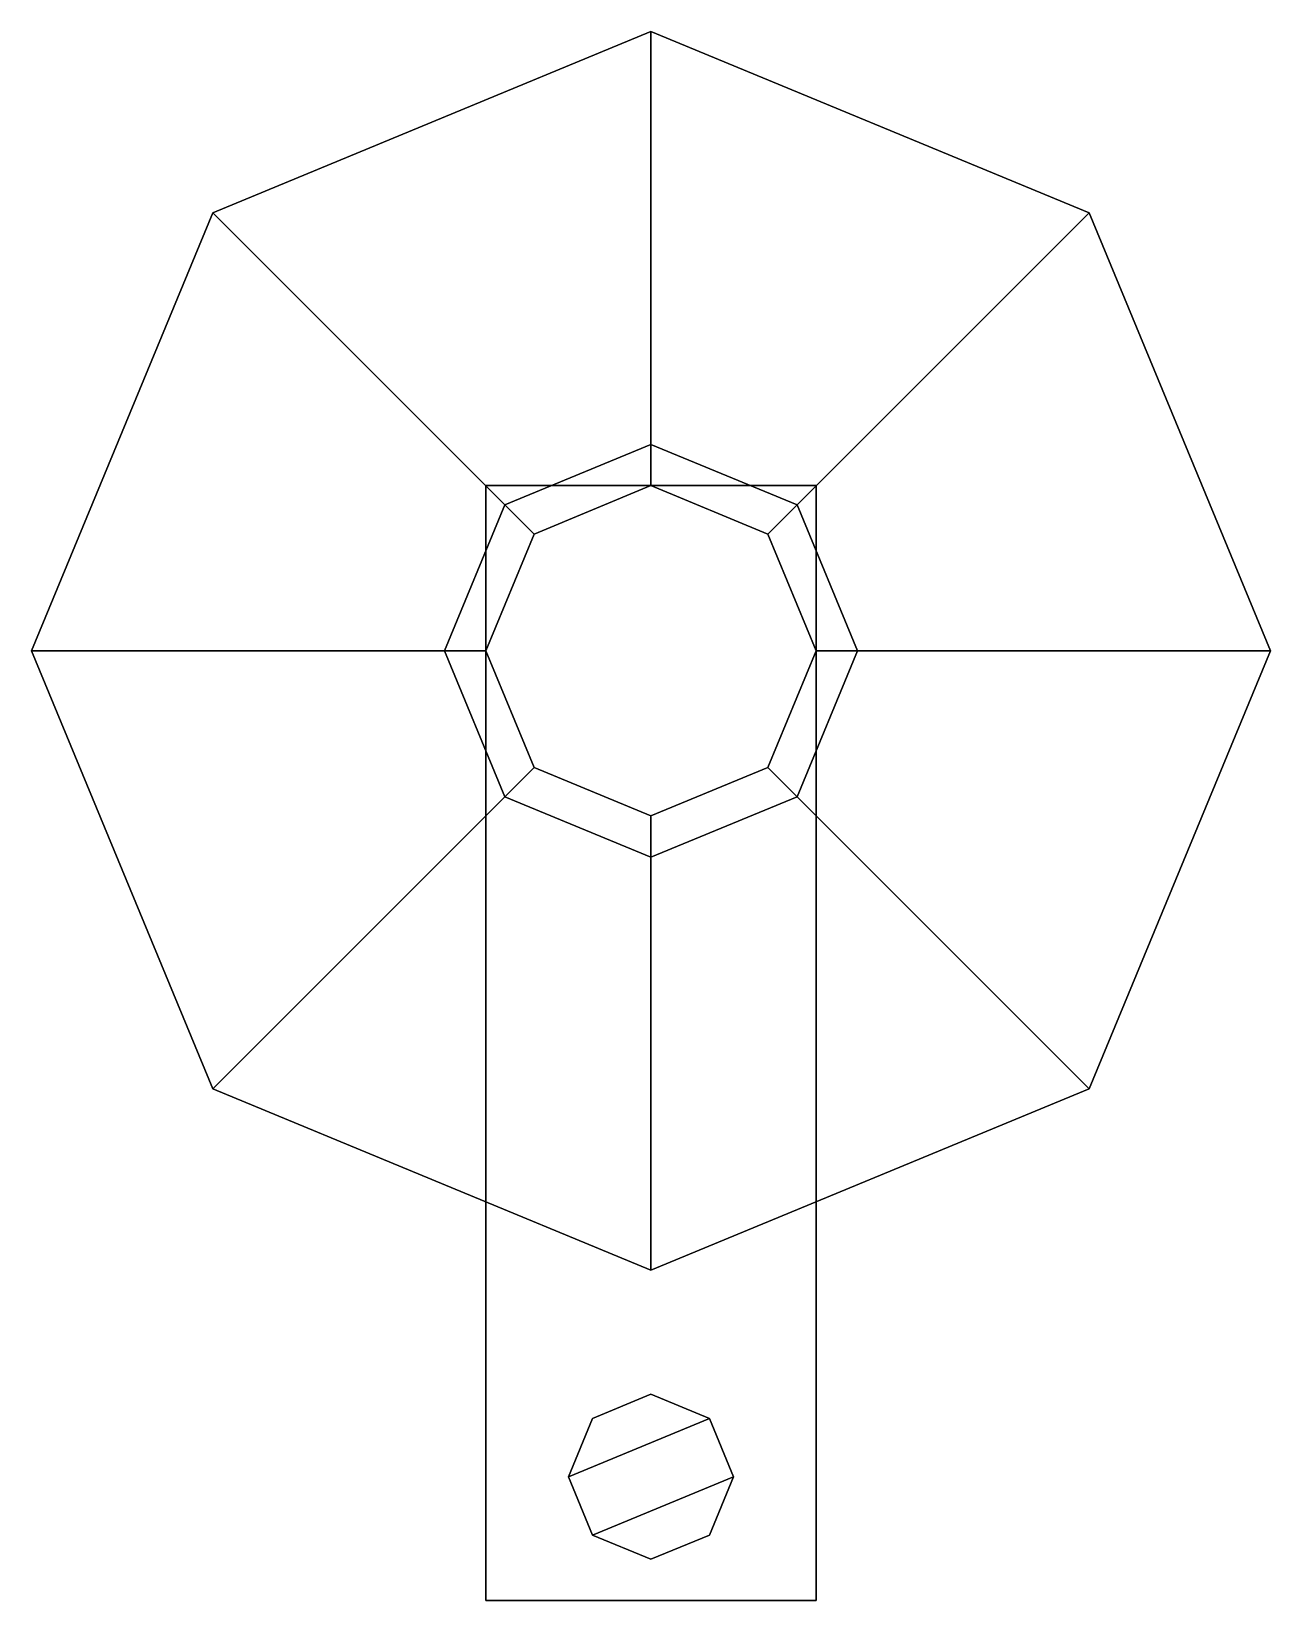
# Model space of a CAD drawing. Extents: x -1.51 to 1.51, y -0.88 to 2.26.
# Drawn here: x -1.51 to -1.21, y 1.88 to 2.26 of the extents above.
import ezdxf

# ---------------------------------------------------------------- set-up
doc = ezdxf.new("R2010")
doc.units = 0
doc.layers.add('OUTRIGGERS', color=5, linetype='CONTINUOUS')

msp = doc.modelspace()

# ---------------------------------------------------------------- linework, layer by layer
at = {"layer": 'OUTRIGGERS'}
for points in [[(-1.36, 2.26, -0.59), (-1.46607, 2.21607, -0.59), (-1.39536, 2.14536, -0.59), (-1.36, 2.16, -0.59)], [(-1.36, 2.26, -0.61), (-1.46607, 2.21607, -0.61), (-1.46607, 2.21607, -0.59), (-1.36, 2.26, -0.59)], [(-1.25393, 2.21607, -0.59), (-1.36, 2.26, -0.59), (-1.36, 2.16, -0.59), (-1.32464, 2.14536, -0.59)], [(-1.25393, 2.21607, -0.61), (-1.36, 2.26, -0.61), (-1.36, 2.26, -0.59), (-1.25393, 2.21607, -0.59)], [(-1.46607, 2.21607, -0.59), (-1.51, 2.11, -0.59), (-1.41, 2.11, -0.59), (-1.39536, 2.14536, -0.59)], [(-1.46607, 2.21607, -0.61), (-1.51, 2.11, -0.61), (-1.51, 2.11, -0.59), (-1.46607, 2.21607, -0.59)], [(-1.21, 2.11, -0.59), (-1.25393, 2.21607, -0.59), (-1.32464, 2.14536, -0.59), (-1.31, 2.11, -0.59)], [(-1.21, 2.11, -0.61), (-1.25393, 2.21607, -0.61), (-1.25393, 2.21607, -0.59), (-1.21, 2.11, -0.59)], [(-1.36, 2.16, -0.54), (-1.39536, 2.14536, -0.54), (-1.38828, 2.13828, -0.54), (-1.36, 2.15, -0.54)], [(-1.36, 2.16, -0.59), (-1.39536, 2.14536, -0.59), (-1.39536, 2.14536, -0.54), (-1.36, 2.16, -0.54)], [(-1.32464, 2.14536, -0.54), (-1.36, 2.16, -0.54), (-1.36, 2.15, -0.54), (-1.33172, 2.13828, -0.54)], [(-1.32464, 2.14536, -0.59), (-1.36, 2.16, -0.59), (-1.36, 2.16, -0.54), (-1.32464, 2.14536, -0.54)], [(-1.4, 2.15, 0.24), (-1.4, 1.88, 0.24), (-1.32, 1.88, 0.24), (-1.32, 2.15, 0.24)], [(-1.32, 2.15, 0.22), (-1.32, 1.88, 0.22), (-1.4, 1.88, 0.22), (-1.4, 2.15, 0.22)], [(-1.32, 2.15, 0.24), (-1.32, 2.15, 0.22), (-1.4, 2.15, 0.22), (-1.4, 2.15, 0.24)], [(-1.4, 2.15, 0.22), (-1.4, 1.88, 0.22), (-1.4, 1.88, 0.24), (-1.4, 2.15, 0.24)], [(-1.36, 2.15, -0.54), (-1.38828, 2.13828, -0.54), (-1.38828, 2.13828, 0.22), (-1.36, 2.15, 0.22)], [(-1.33172, 2.13828, -0.54), (-1.36, 2.15, -0.54), (-1.36, 2.15, 0.22), (-1.33172, 2.13828, 0.22)], [(-1.32, 1.88, 0.24), (-1.32, 1.88, 0.22), (-1.32, 2.15, 0.22), (-1.32, 2.15, 0.24)], [(-1.39536, 2.14536, -0.54), (-1.41, 2.11, -0.54), (-1.4, 2.11, -0.54), (-1.38828, 2.13828, -0.54)], [(-1.39536, 2.14536, -0.59), (-1.41, 2.11, -0.59), (-1.41, 2.11, -0.54), (-1.39536, 2.14536, -0.54)], [(-1.31, 2.11, -0.54), (-1.32464, 2.14536, -0.54), (-1.33172, 2.13828, -0.54), (-1.32, 2.11, -0.54)], [(-1.31, 2.11, -0.59), (-1.32464, 2.14536, -0.59), (-1.32464, 2.14536, -0.54), (-1.31, 2.11, -0.54)], [(-1.38828, 2.13828, -0.54), (-1.4, 2.11, -0.54), (-1.4, 2.11, 0.22), (-1.38828, 2.13828, 0.22)], [(-1.32, 2.11, -0.54), (-1.33172, 2.13828, -0.54), (-1.33172, 2.13828, 0.22), (-1.32, 2.11, 0.22)], [(-1.51, 2.11, -0.59), (-1.46607, 2.00393, -0.59), (-1.39536, 2.07464, -0.59), (-1.41, 2.11, -0.59)], [(-1.51, 2.11, -0.61), (-1.46607, 2.00393, -0.61), (-1.46607, 2.00393, -0.59), (-1.51, 2.11, -0.59)], [(-1.41, 2.11, -0.54), (-1.39536, 2.07464, -0.54), (-1.38828, 2.08172, -0.54), (-1.4, 2.11, -0.54)], [(-1.41, 2.11, -0.59), (-1.39536, 2.07464, -0.59), (-1.39536, 2.07464, -0.54), (-1.41, 2.11, -0.54)], [(-1.4, 2.11, -0.54), (-1.38828, 2.08172, -0.54), (-1.38828, 2.08172, 0.22), (-1.4, 2.11, 0.22)], [(-1.33172, 2.08172, -0.54), (-1.32, 2.11, -0.54), (-1.32, 2.11, 0.22), (-1.33172, 2.08172, 0.22)], [(-1.32464, 2.07464, -0.54), (-1.31, 2.11, -0.54), (-1.32, 2.11, -0.54), (-1.33172, 2.08172, -0.54)], [(-1.25393, 2.00393, -0.59), (-1.21, 2.11, -0.59), (-1.31, 2.11, -0.59), (-1.32464, 2.07464, -0.59)], [(-1.32464, 2.07464, -0.59), (-1.31, 2.11, -0.59), (-1.31, 2.11, -0.54), (-1.32464, 2.07464, -0.54)], [(-1.25393, 2.00393, -0.61), (-1.21, 2.11, -0.61), (-1.21, 2.11, -0.59), (-1.25393, 2.00393, -0.59)], [(-1.39536, 2.07464, -0.54), (-1.36, 2.06, -0.54), (-1.36, 2.07, -0.54), (-1.38828, 2.08172, -0.54)], [(-1.38828, 2.08172, -0.54), (-1.36, 2.07, -0.54), (-1.36, 2.07, 0.22), (-1.38828, 2.08172, 0.22)], [(-1.36, 2.07, -0.54), (-1.33172, 2.08172, -0.54), (-1.33172, 2.08172, 0.22), (-1.36, 2.07, 0.22)], [(-1.36, 2.06, -0.54), (-1.32464, 2.07464, -0.54), (-1.33172, 2.08172, -0.54), (-1.36, 2.07, -0.54)], [(-1.46607, 2.00393, -0.59), (-1.36, 1.96, -0.59), (-1.36, 2.06, -0.59), (-1.39536, 2.07464, -0.59)], [(-1.39536, 2.07464, -0.59), (-1.36, 2.06, -0.59), (-1.36, 2.06, -0.54), (-1.39536, 2.07464, -0.54)], [(-1.36, 1.96, -0.59), (-1.25393, 2.00393, -0.59), (-1.32464, 2.07464, -0.59), (-1.36, 2.06, -0.59)], [(-1.36, 2.06, -0.59), (-1.32464, 2.07464, -0.59), (-1.32464, 2.07464, -0.54), (-1.36, 2.06, -0.54)], [(-1.46607, 2.00393, -0.61), (-1.36, 1.96, -0.61), (-1.36, 1.96, -0.59), (-1.46607, 2.00393, -0.59)], [(-1.36, 1.96, -0.61), (-1.25393, 2.00393, -0.61), (-1.25393, 2.00393, -0.59), (-1.36, 1.96, -0.59)], [(-1.36, 1.93, 0.36), (-1.37414, 1.92414, 0.36), (-1.38, 1.91, 0.36), (-1.34586, 1.92414, 0.36)], [(-1.36, 1.93, 0.24), (-1.37414, 1.92414, 0.24), (-1.37414, 1.92414, 0.36), (-1.36, 1.93, 0.36)], [(-1.34586, 1.92414, 0.24), (-1.36, 1.93, 0.24), (-1.36, 1.93, 0.36), (-1.34586, 1.92414, 0.36)], [(-1.37414, 1.92414, 0.24), (-1.38, 1.91, 0.24), (-1.38, 1.91, 0.36), (-1.37414, 1.92414, 0.36)], [(-1.34586, 1.92414, 0.36), (-1.38, 1.91, 0.36), (-1.37414, 1.89586, 0.36), (-1.34, 1.91, 0.36)], [(-1.34, 1.91, 0.24), (-1.34586, 1.92414, 0.24), (-1.34586, 1.92414, 0.36), (-1.34, 1.91, 0.36)], [(-1.38, 1.91, 0.24), (-1.37414, 1.89586, 0.24), (-1.37414, 1.89586, 0.36), (-1.38, 1.91, 0.36)], [(-1.34, 1.91, 0.36), (-1.37414, 1.89586, 0.36), (-1.36, 1.89, 0.36), (-1.34586, 1.89586, 0.36)], [(-1.34586, 1.89586, 0.24), (-1.34, 1.91, 0.24), (-1.34, 1.91, 0.36), (-1.34586, 1.89586, 0.36)], [(-1.37414, 1.89586, 0.24), (-1.36, 1.89, 0.24), (-1.36, 1.89, 0.36), (-1.37414, 1.89586, 0.36)], [(-1.36, 1.89, 0.24), (-1.34586, 1.89586, 0.24), (-1.34586, 1.89586, 0.36), (-1.36, 1.89, 0.36)], [(-1.4, 1.88, 0.24), (-1.4, 1.88, 0.22), (-1.32, 1.88, 0.22), (-1.32, 1.88, 0.24)]]:
    msp.add_3dface(points, dxfattribs=at)

doc.saveas('drawing.dxf')
